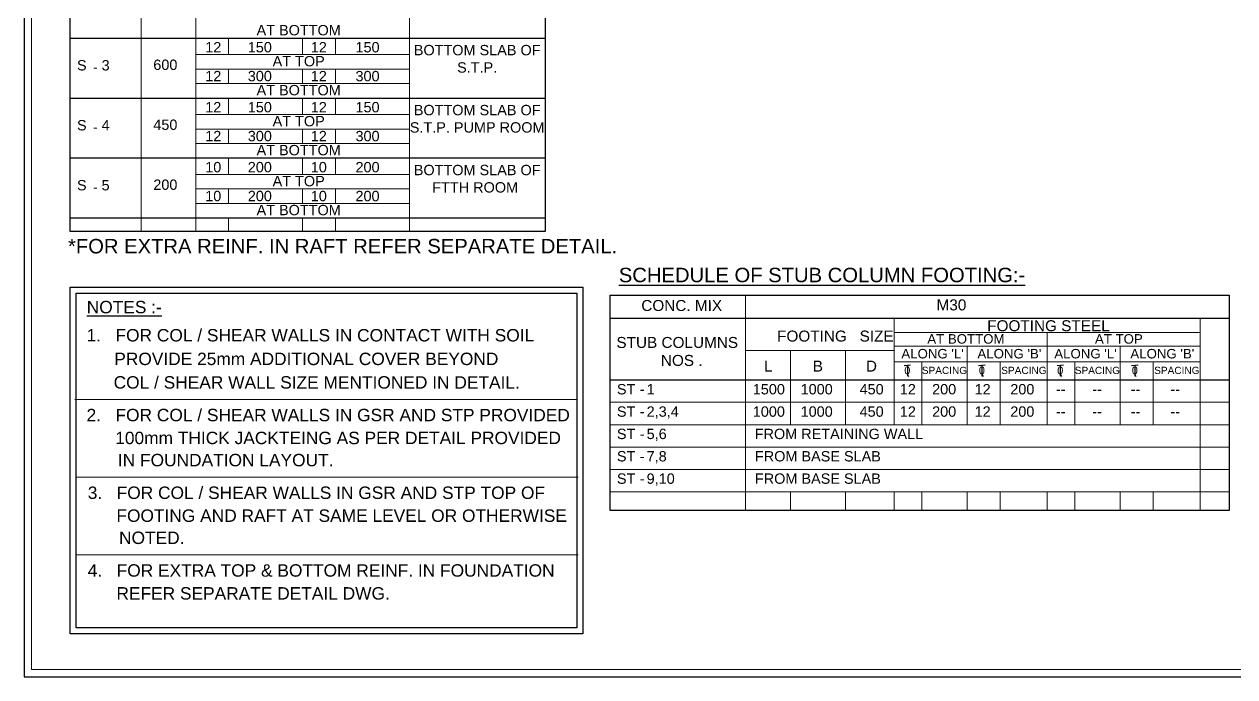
# Model space of a CAD drawing. Header units: millimetres. Extents: x 99112 to 332273, y 431815 to 552227.
# Drawn here: x 99112 to 143034, y 433846 to 457512 of the extents above; entities that cross this region are included whole.
import ezdxf
from ezdxf.enums import TextEntityAlignment as Align

# ---------------------------------------------------------------- set-up
doc = ezdxf.new("R2010")
doc.units = ezdxf.units.MM
doc.header["$LTSCALE"] = 100
doc.header["$MEASUREMENT"] = 0
doc.layers.add('Col. sch.', color=4, linetype='Continuous')
doc.layers.add('slab sch. text', color=4, linetype='Continuous')
for name, color, linetype, lineweight in [('LINE- 1', 7, 'Continuous', 25), ('LINE- 2', 35, 'Continuous', 13), ('MAIN TEXT', 6, 'Continuous', 30), ('SUNK', 251, 'Continuous', 9), ('void', 45, 'Continuous', 18)]:
    doc.layers.add(name, color=color, linetype=linetype, lineweight=lineweight)
doc.styles.add('ARIAL', font='arial.ttf')

msp = doc.modelspace()

# ---------------------------------------------------------------- linework, layer by layer
at = {"color": 5}
msp.add_lwpolyline([(99112.4, 433846.5), (249607.7, 433846.5), (249607.7, 540141.6), (99112.4, 540141.6)], close=True, dxfattribs=at)
at = {"color": 5, "elevation": -27284.5}
msp.add_lwpolyline([(100780.7, 447977), (119383.9, 447977), (119383.9, 435403), (100780.7, 435403)], close=True, dxfattribs=at)
at = {"color": 6, "elevation": -27284.5}
msp.add_lwpolyline([(100996.7, 447761), (119167.9, 447761), (119167.9, 435619), (100996.7, 435619)], close=True, dxfattribs=at)
at = {"layer": 'LINE- 1'}
for p, q in [((100780.8, 457009.9, -27284.5), (118010.9, 457009.9, -27284.5)), ((100780.8, 454835.3, -27284.5), (118010.9, 454835.3, -27284.5)), ((100780.8, 452660.7, -27284.5), (118010.9, 452660.7, -27284.5)), ((100780.8, 450486.2, -27284.5), (118010.9, 450486.2, -27284.5)), ((120372.9, 446857.7, 389.1), (142825.2, 446857.6, 389.1)), ((120372.9, 444610.4, 389.1), (142825.2, 444610.4, 389.1))]:
    msp.add_line(p, q, dxfattribs=at)
for points, elevation in [([(100780.7, 462782.9), (118011.1, 462782.9), (118011.1, 449991), (100780.7, 449991)], -27284.5), ([(120372.9, 447683.6), (142825.2, 447683.5), (142825.2, 439871.3), (120372.9, 439871.4)], 389.1)]:
    msp.add_lwpolyline(points, close=True, dxfattribs=dict(at, elevation=elevation))
at = {"layer": 'LINE- 2'}
for p, q in [((103353.6, 462782.9, -27284.5), (103353.6, 449991, -27284.5)), ((105334, 462782.9, -27284.5), (105334, 449991, -27284.5)), ((113096.2, 462782, -27284.5), (113096.2, 449991, -27284.5)), ((106527, 457009.9, -27284.5), (106527, 456410.7, -27284.5)), ((109215.1, 457009.9, -27284.5), (109215.1, 456410.7, -27284.5)), ((110408.1, 457009.9, -27284.5), (110408.1, 456410.7, -27284.5)), ((105334, 456410.7, -27284.5), (113096.2, 456410.7, -27284.5)), ((105334, 455885.6, -27284.5), (113096.2, 455885.6, -27284.5)), ((106527, 455885.6, -27284.5), (106527, 455360.4, -27284.5)), ((106527, 455885.6, -27284.5), (106527, 455360.4, -27284.5)), ((109215.1, 455885.6, -27284.5), (109215.1, 455360.4, -27284.5)), ((109215.1, 455885.6, -27284.5), (109215.1, 455360.4, -27284.5)), ((110408.1, 455885.6, -27284.5), (110408.1, 455360.4, -27284.5)), ((110408.1, 455885.6, -27284.5), (110408.1, 455360.4, -27284.5)), ((105334, 455360.4, -27284.5), (113096.2, 455360.4, -27284.5)), ((106527, 454835.3, -27284.5), (106527, 454236.1, -27284.5)), ((109215.1, 454835.3, -27284.5), (109215.1, 454236.1, -27284.5)), ((110408.1, 454835.3, -27284.5), (110408.1, 454236.1, -27284.5)), ((105334, 454236.1, -27284.5), (113096.2, 454236.1, -27284.5)), ((105334, 453711, -27284.5), (113096.2, 453711, -27284.5)), ((106527, 453711, -27284.5), (106527, 453185.9, -27284.5)), ((106527, 453711, -27284.5), (106527, 453185.9, -27284.5)), ((109215.1, 453711, -27284.5), (109215.1, 453185.9, -27284.5)), ((109215.1, 453711, -27284.5), (109215.1, 453185.9, -27284.5)), ((110408.1, 453711, -27284.5), (110408.1, 453185.9, -27284.5)), ((110408.1, 453711, -27284.5), (110408.1, 453185.9, -27284.5)), ((105334, 453185.9, -27284.5), (113096.2, 453185.9, -27284.5)), ((106527, 452660.7, -27284.5), (106527, 452061.5, -27284.5)), ((106527, 452660.7, -27284.5), (106527, 452061.5, -27284.5)), ((109215.1, 452660.7, -27284.5), (109215.1, 452061.5, -27284.5)), ((109215.1, 452660.7, -27284.5), (109215.1, 452061.5, -27284.5)), ((110408.1, 452660.7, -27284.5), (110408.1, 452061.5, -27284.5)), ((110408.1, 452660.7, -27284.5), (110408.1, 452061.5, -27284.5)), ((105334, 452061.5, -27284.5), (113096.2, 452061.5, -27284.5)), ((105334, 451536.4, -27284.5), (113096.2, 451536.4, -27284.5)), ((106527, 451536.4, -27284.5), (106527, 451011.3, -27284.5)), ((106527, 451536.4, -27284.5), (106527, 451011.3, -27284.5)), ((106527, 451536.4, -27284.5), (106527, 451011.3, -27284.5)), ((109215.1, 451536.4, -27284.5), (109215.1, 451011.3, -27284.5)), ((109215.1, 451536.4, -27284.5), (109215.1, 451011.3, -27284.5)), ((109215.1, 451536.4, -27284.5), (109215.1, 451011.3, -27284.5)), ((110408.1, 451536.4, -27284.5), (110408.1, 451011.3, -27284.5)), ((110408.1, 451536.4, -27284.5), (110408.1, 451011.3, -27284.5)), ((110408.1, 451536.4, -27284.5), (110408.1, 451011.3, -27284.5)), ((105334, 451011.3, -27284.5), (113096.2, 451011.3, -27284.5)), ((106527, 450486.2, -27284.5), (106527, 449991, -27284.5)), ((109215.1, 450486.2, -27284.5), (109215.1, 449991, -27284.5)), ((110408.1, 450486.2, -27284.5), (110408.1, 449991, -27284.5)), ((125276.2, 447683.6, 389.1), (125276.2, 439871.4, 389.1)), ((130681.7, 446857.4, 389.1), (130681.7, 442989, 389.1)), ((141779.8, 446856.3, 389.1), (141779.7, 439871.3, 389.1)), ((130681, 446353.1, 389.1), (130681.7, 446353.1, 389.1)), ((130681.8, 446334.4, 389.1), (141779.8, 446334.6, 389.1)), ((136230.8, 446334.5, 389.1), (136230.8, 442989, 389.1)), ((130681.8, 445832.3, 389.1), (141779.8, 445832.5, 389.1)), ((133330, 445832.3, 389.1), (133330, 442989, 389.1)), ((138878.9, 445832.4, 389.1), (138878.9, 442989, 389.1)), ((125273.3, 445676.5, 389.1), (130681.8, 445677.9, 389.1)), ((126915.3, 445676.8, 389.1), (126915.3, 442989, 389.1)), ((128909.8, 445677.4, 389.1), (128909.8, 442989, 389.1)), ((130681, 445262.4, 389.1), (141779.1, 445262.3, 389.1)), ((131682.9, 445262.4, 389.1), (131682.9, 442989, 389.1)), ((134527.5, 445262.4, 389.1), (134527.5, 442989, 389.1)), ((137231.8, 445262.4, 389.1), (137231.8, 442989, 389.1)), ((140076.5, 445262.4, 389.1), (140076.5, 442989, 389.1)), ((120372.9, 443799.7, 389.1), (142825.2, 443799.7, 389.1)), ((120372.9, 442989, 389.1), (142825.2, 442989, 389.1)), ((120372.9, 442178.4, 389.1), (142825.2, 442178.4, 389.1)), ((120372.9, 441367.7, 389.1), (142825.2, 441367.7, 389.1)), ((120372.9, 440557.1, 389.1), (142825.2, 440557.1, 389.1)), ((126915.3, 440557.1, 389.1), (126915.3, 439871.4, 389.1)), ((128909.8, 440557.1, 389.1), (128909.8, 439871.4, 389.1)), ((130681.7, 440557.1, 389.1), (130681.7, 439871.4, 389.1)), ((131682.9, 440557.1, 389.1), (131682.9, 439871.4, 389.1)), ((133330, 440557.1, 389.1), (133330, 439871.4, 389.1)), ((134527.5, 440557.1, 389.1), (134527.5, 439871.4, 389.1)), ((136230.8, 440557.1, 389.1), (136230.8, 439871.4, 389.1)), ((137231.8, 440557.1, 389.1), (137231.8, 439871.4, 389.1)), ((138878.9, 440557.1, 389.1), (138878.9, 439871.4, 389.1)), ((140076.5, 440557.1, 389.1), (140076.5, 439871.4, 389.1))]:
    msp.add_line(p, q, dxfattribs=at)
at = {"layer": 'MAIN TEXT'}
for p, q in [((131035.2, 445135.4, 389.1), (131273.6, 445157.3, 389.1)), ((131154.4, 445146.3, 389.1), (131154.4, 444742.7, 389.1)), ((133740.5, 445135.4, 389.1), (133979, 445157.3, 389.1)), ((133859.7, 445146.3, 389.1), (133859.7, 444742.7, 389.1)), ((136584.1, 445135.4, 389.1), (136822.6, 445157.4, 389.1)), ((136703.4, 445146.4, 389.1), (136703.4, 444742.7, 389.1)), ((139289.4, 445135.4, 389.1), (139527.9, 445157.4, 389.1)), ((139408.7, 445146.4, 389.1), (139408.7, 444742.7, 389.1)), ((131153.9, 444805.8, 389.1), (131195.5, 444736.2, 389.1)), ((133859.2, 444805.8, 389.1), (133900.9, 444736.2, 389.1)), ((136702.8, 444805.8, 389.1), (136744.5, 444736.2, 389.1)), ((139408.1, 444805.8, 389.1), (139449.8, 444736.2, 389.1))]:
    msp.add_line(p, q, dxfattribs=at)
at = {"layer": 'SUNK', "color": 6}
msp.add_lwpolyline([(99378.5, 434112.6), (249341.5, 434112.6), (249341.5, 539875.4), (99378.5, 539875.4)], close=True, dxfattribs=at)
at = {"layer": 'void'}
for p, q in [((100953.9, 443902.2, -27284.5), (119167.9, 443902.2, -27284.5)), ((100996.7, 441084, -27284.5), (119210.7, 441084, -27284.5)), ((100996.7, 438265.7, -27284.5), (119210.7, 438265.7, -27284.5))]:
    msp.add_line(p, q, dxfattribs=at)

# ---------------------------------------------------------------- texts
at = {"layer": 'Col. sch.', "style": 'ARIAL'}
for s, p in [('ST', (120617, 444462.8, 389.1)), ('-', (121442.7, 444462.8, 389.1)), ('1', (121695.4, 444462.8, 389.1)), ('ST', (120617, 443652.2, 389.1)), ('2,3,4', (121695.4, 443652.2, 389.1)), ('-', (121442.7, 443652.2, 389.1)), ('ST', (120617, 442841.5, 389.1)), ('5,6', (121695.4, 442841.5, 389.1)), ('-', (121442.7, 442841.5, 389.1)), ('ST', (120617, 442030.9, 389.1)), ('7,8', (121695.4, 442030.9, 389.1)), ('-', (121442.7, 442030.9, 389.1)), ('ST', (120617, 441220.2, 389.1)), ('-', (121442.7, 441220.2, 389.1)), ('9,10', (121695.4, 441220.2, 389.1))]:
    msp.add_text(s, height=375, dxfattribs=at).set_placement(p, align=Align.TOP_LEFT)
for s, p in [('1500', (126129.3, 444462.8, 389.1)), ('1000', (127864.7, 444462.8, 389.1)), ('450', (129858.1, 444462.8, 389.1)), ('12', (131172.1, 444462.7, 389.1)), ('200', (132489.7, 444462.7, 389.1)), ('12', (133885.8, 444462.7, 389.1)), ('200', (135325.7, 444462.7, 389.1)), ('--', (136721, 444462.8, 389.1)), ('--', (138038.6, 444462.8, 389.1)), ('--', (139434.7, 444462.8, 389.1)), ('--', (140874.6, 444462.8, 389.1)), ('1000', (126129.3, 443652.2, 389.1)), ('1000', (127864.7, 443652.2, 389.1)), ('450', (129858.1, 443652.2, 389.1)), ('12', (131172.1, 443652.1, 389.1)), ('200', (132489.7, 443652.1, 389.1)), ('12', (133885.8, 443652.1, 389.1)), ('200', (135325.7, 443652.1, 389.1)), ('--', (136721, 443652.1, 389.1)), ('--', (138038.6, 443652.1, 389.1)), ('--', (139434.7, 443652.1, 389.1)), ('--', (140874.6, 443652.1, 389.1)), ('FROM RETAINING WALL', (128672.6, 442841.5, 389.1)), ('FROM BASE SLAB', (127909.1, 442030.9, 389.1)), ('FROM BASE SLAB', (127909.1, 441220.2, 389.1))]:
    msp.add_text(s, height=375, dxfattribs=at).set_placement(p, align=Align.TOP_CENTER)
at = {"layer": 'MAIN TEXT', "linetype": 'Continuous', "style": 'ARIAL'}
msp.add_text('*FOR EXTRA REINF. IN RAFT REFER SEPARATE DETAIL.', height=525, dxfattribs=at).set_placement((110663, 449463.5, -27284.5), align=Align.MIDDLE)
at = {"layer": 'MAIN TEXT', "style": 'ARIAL'}
for s, height, p in [('%%USCHEDULE OF STUB COLUMN FOOTING:-', 525, (128060.2, 448417.8, 389.1)), ('CONC. MIX', 397.73, (122968, 447311.4, 389.1)), ('M30', 397.73, (132754.8, 447333.3, 389.1)), ('FOOTING STEEL', 397.727, (136274.1, 446577.7, 389.1)), ('FOOTING   SIZE', 397.727, (128542.5, 446202.4, 389.1)), ('AT BOTTOM', 343.75, (133279.2, 446100.1, 389.1)), ('AT TOP', 343.75, (138828.1, 446100.1, 389.1)), ('STUB COLUMNS', 397.727, (122805.8, 445971.4, 389.1)), ('NOS .', 397.73, (122968.1, 445319.6, 389.1)), ("ALONG 'L'", 343.75, (132069.7, 445563.8, 389.1)), ("ALONG 'B'", 343.75, (134856.2, 445563.8, 389.1)), ("ALONG 'L'", 343.75, (137618.7, 445563.9, 389.1)), ("ALONG 'B'", 343.75, (140405.2, 445563.9, 389.1)), ('L', 397.7, (126105.9, 445111.9, 389.1)), ('B', 397.7, (127908.6, 445111.9, 389.1)), ('D', 397.7, (129851.7, 445111.9, 389.1)), ('0', 284.1, (131153.4, 444957.8, 389.1)), ('SPACING', 261.36, (132501.4, 444957.8, 389.1)), ('0', 284.1, (133858.7, 444957.8, 389.1)), ('SPACING', 261.36, (135383.1, 444957.8, 389.1)), ('0', 284.1, (136702.4, 444957.8, 389.1)), ('SPACING', 261.36, (138050.4, 444957.8, 389.1)), ('0', 284.1, (139407.7, 444957.8, 389.1)), ('SPACING', 261.36, (140932, 444957.8, 389.1))]:
    msp.add_text(s, height=height, rotation=0.00358, dxfattribs=at).set_placement(p, align=Align.MIDDLE)
at = {"layer": 'MAIN TEXT', "color": 1, "style": 'ARIAL'}
msp.add_text('%%UNOTES :-', height=450, dxfattribs=at).set_placement((101380.5, 447478.2, -61125.8), align=Align.TOP_LEFT)
at = {"layer": 'MAIN TEXT', "style": 'ARIAL'}
for s, p in [('1.   FOR COL / SHEAR WALLS IN CONTACT WITH SOIL  ', (101375.2, 446457.7, -44205.1)), (' PROVIDE 25mm ADDITIONAL COVER BEYOND ', (102205.6, 445600.8, -44205.1)), ('COL / SHEAR WALL SIZE MENTIONED IN DETAIL.', (102356, 444748, -44205.1)), ('2.   FOR COL / SHEAR WALLS IN GSR AND STP PROVIDED ', (101375.2, 443563.7, -44205.1)), ('100mm THICK JACKTEING AS PER DETAIL PROVIDED ', (102415.1, 442733.1, -44205.1)), ('IN FOUNDATION LAYOUT.', (102510.5, 441929.8, -44205.1)), ('3.   FOR COL / SHEAR WALLS IN GSR AND STP TOP OF ', (101418.1, 440745.4, -44205.1)), ('FOOTING AND RAFT AT SAME LEVEL OR OTHERWISE ', (102457.9, 439914.9, -44205.1)), ('NOTED.', (102553.4, 439111.5, -44205.1)), ('4.   FOR EXTRA TOP & BOTTOM REINF. IN FOUNDATION ', (101418.1, 437927.1, -44205.1)), ('REFER SEPARATE DETAIL DWG.', (102457.9, 437096.6, -44205.1))]:
    msp.add_text(s, height=450, dxfattribs=at).set_placement(p, align=Align.TOP_LEFT)
at = {"layer": 'slab sch. text', "style": 'ARIAL'}
for s, p in [('AT BOTTOM', (109070.8, 457296.3, -27284.5)), ('12', (105971.8, 456678.9, -27284.5)), ('150', (107660.9, 456678.9, -27284.5)), ('12', (109801.2, 456678, -27284.5)), ('150', (111569.2, 456678, -27284.5)), ('AT TOP', (109070.8, 456171.9, -27284.5)), ('BOTTOM SLAB OF', (115546.5, 456573.6, -27284.5)), ('S', (101202.1, 456023.6, -27284.5)), ('-', (101690.5, 455958.8, -27284.5)), ('600', (104233.1, 456042.1, -27284.5)), ('S.T.P.', (115546.5, 455945.2, -27284.5)), ('12', (105971.7, 455631.3, -27284.5)), ('300', (107660.9, 455631.3, -27284.5)), ('12', (109801.2, 455630.3, -27284.5)), ('300', (111569.1, 455630.3, -27284.5)), ('AT BOTTOM', (109070.8, 455121.7, -27284.5)), ('12', (105971.8, 454504.4, -27284.5)), ('150', (107660.9, 454504.4, -27284.5)), ('12', (109801.2, 454503.4, -27284.5)), ('150', (111569.2, 454503.4, -27284.5)), ('AT TOP', (109070.8, 453997.4, -27284.5)), ('BOTTOM SLAB OF', (115546.5, 454399, -27284.5)), ('S', (101202.1, 453849, -27284.5)), ('-', (101690.5, 453784.2, -27284.5)), ('450', (104233.1, 453867.5, -27284.5)), ('S.T.P. PUMP ROOM', (115546.5, 453770.7, -27284.5)), ('12', (105971.7, 453456.7, -27284.5)), ('300', (107660.9, 453456.7, -27284.5)), ('12', (109801.2, 453455.8, -27284.5)), ('300', (111569.1, 453455.8, -27284.5)), ('AT BOTTOM', (109070.8, 452947.1, -27284.5)), ('10', (105971.8, 452329.8, -27284.5)), ('200', (107660.9, 452329.8, -27284.5)), ('10', (109801.2, 452328.9, -27284.5)), ('200', (111569.2, 452328.9, -27284.5)), ('BOTTOM SLAB OF', (115546.5, 452224.4, -27284.5)), ('AT TOP', (109070.8, 451822.8, -27284.5)), ('S', (101202.1, 451674.5, -27284.5)), ('-', (101690.5, 451609.6, -27284.5)), ('200', (104233.1, 451692.9, -27284.5)), ('FTTH ROOM ', (115546.5, 451596.1, -27284.5)), ('10', (105971.7, 451282.1, -27284.5)), ('200', (107660.9, 451282.1, -27284.5)), ('10', (109801.2, 451281.2, -27284.5)), ('200', (111569.1, 451281.2, -27284.5)), ('AT BOTTOM', (109070.8, 450772.5, -27284.5))]:
    msp.add_text(s, height=375, rotation=0.00358, dxfattribs=at).set_placement(p, align=Align.MIDDLE_CENTER)
for s, p in [('3', (101920, 456022.2, -27284.5)), ('4', (101920, 453847.7, -27284.5)), ('5', (101920, 451673.1, -27284.5))]:
    msp.add_text(s, height=375, rotation=0.00358, dxfattribs=at).set_placement(p, align=Align.MIDDLE_LEFT)

doc.saveas('drawing.dxf')
